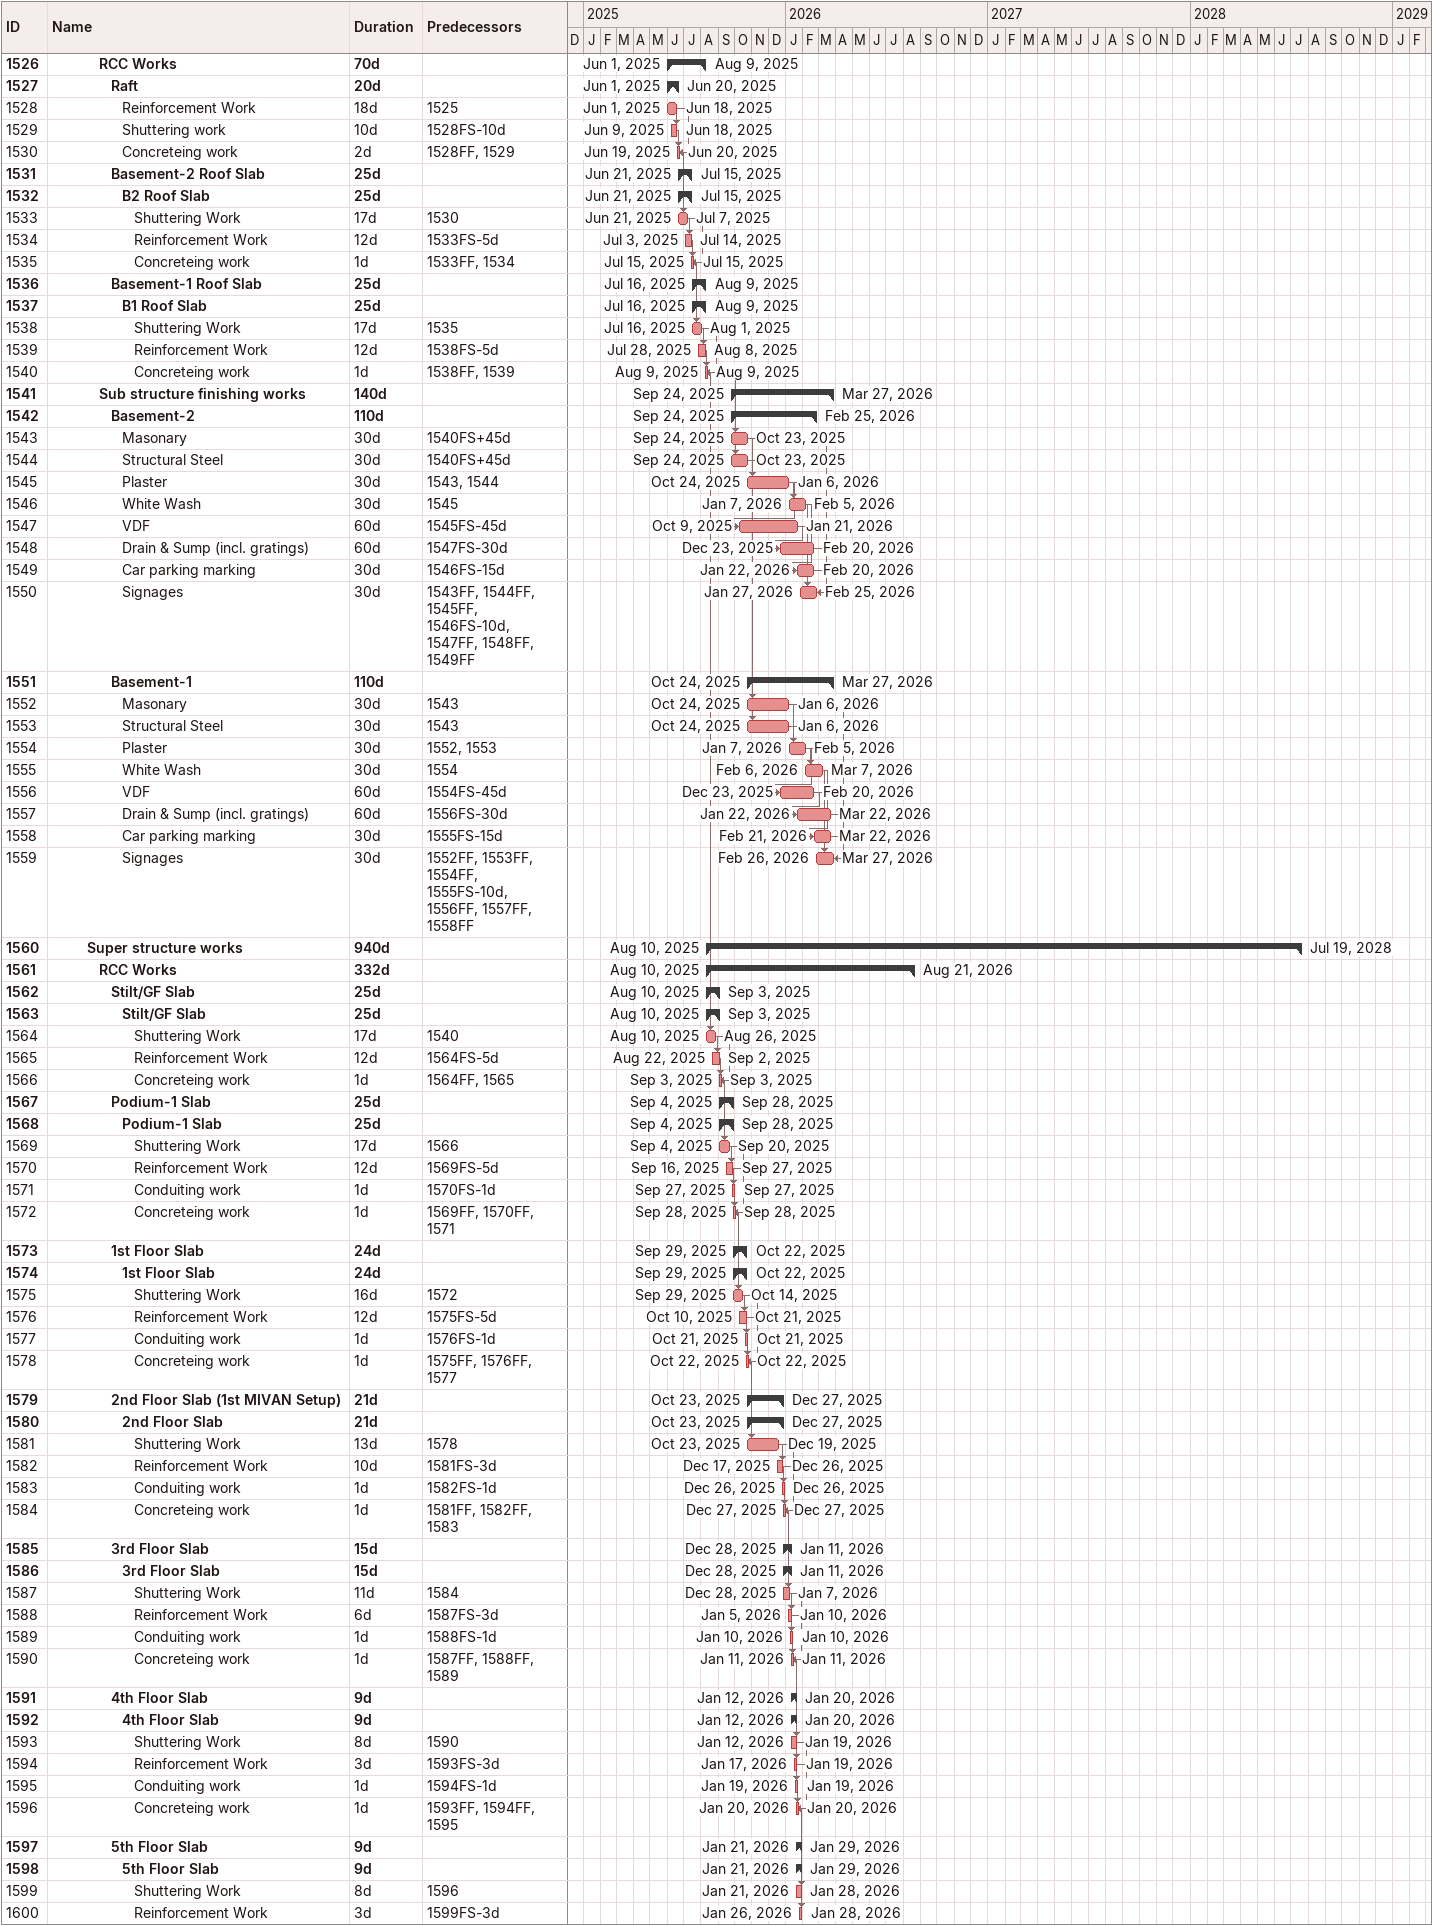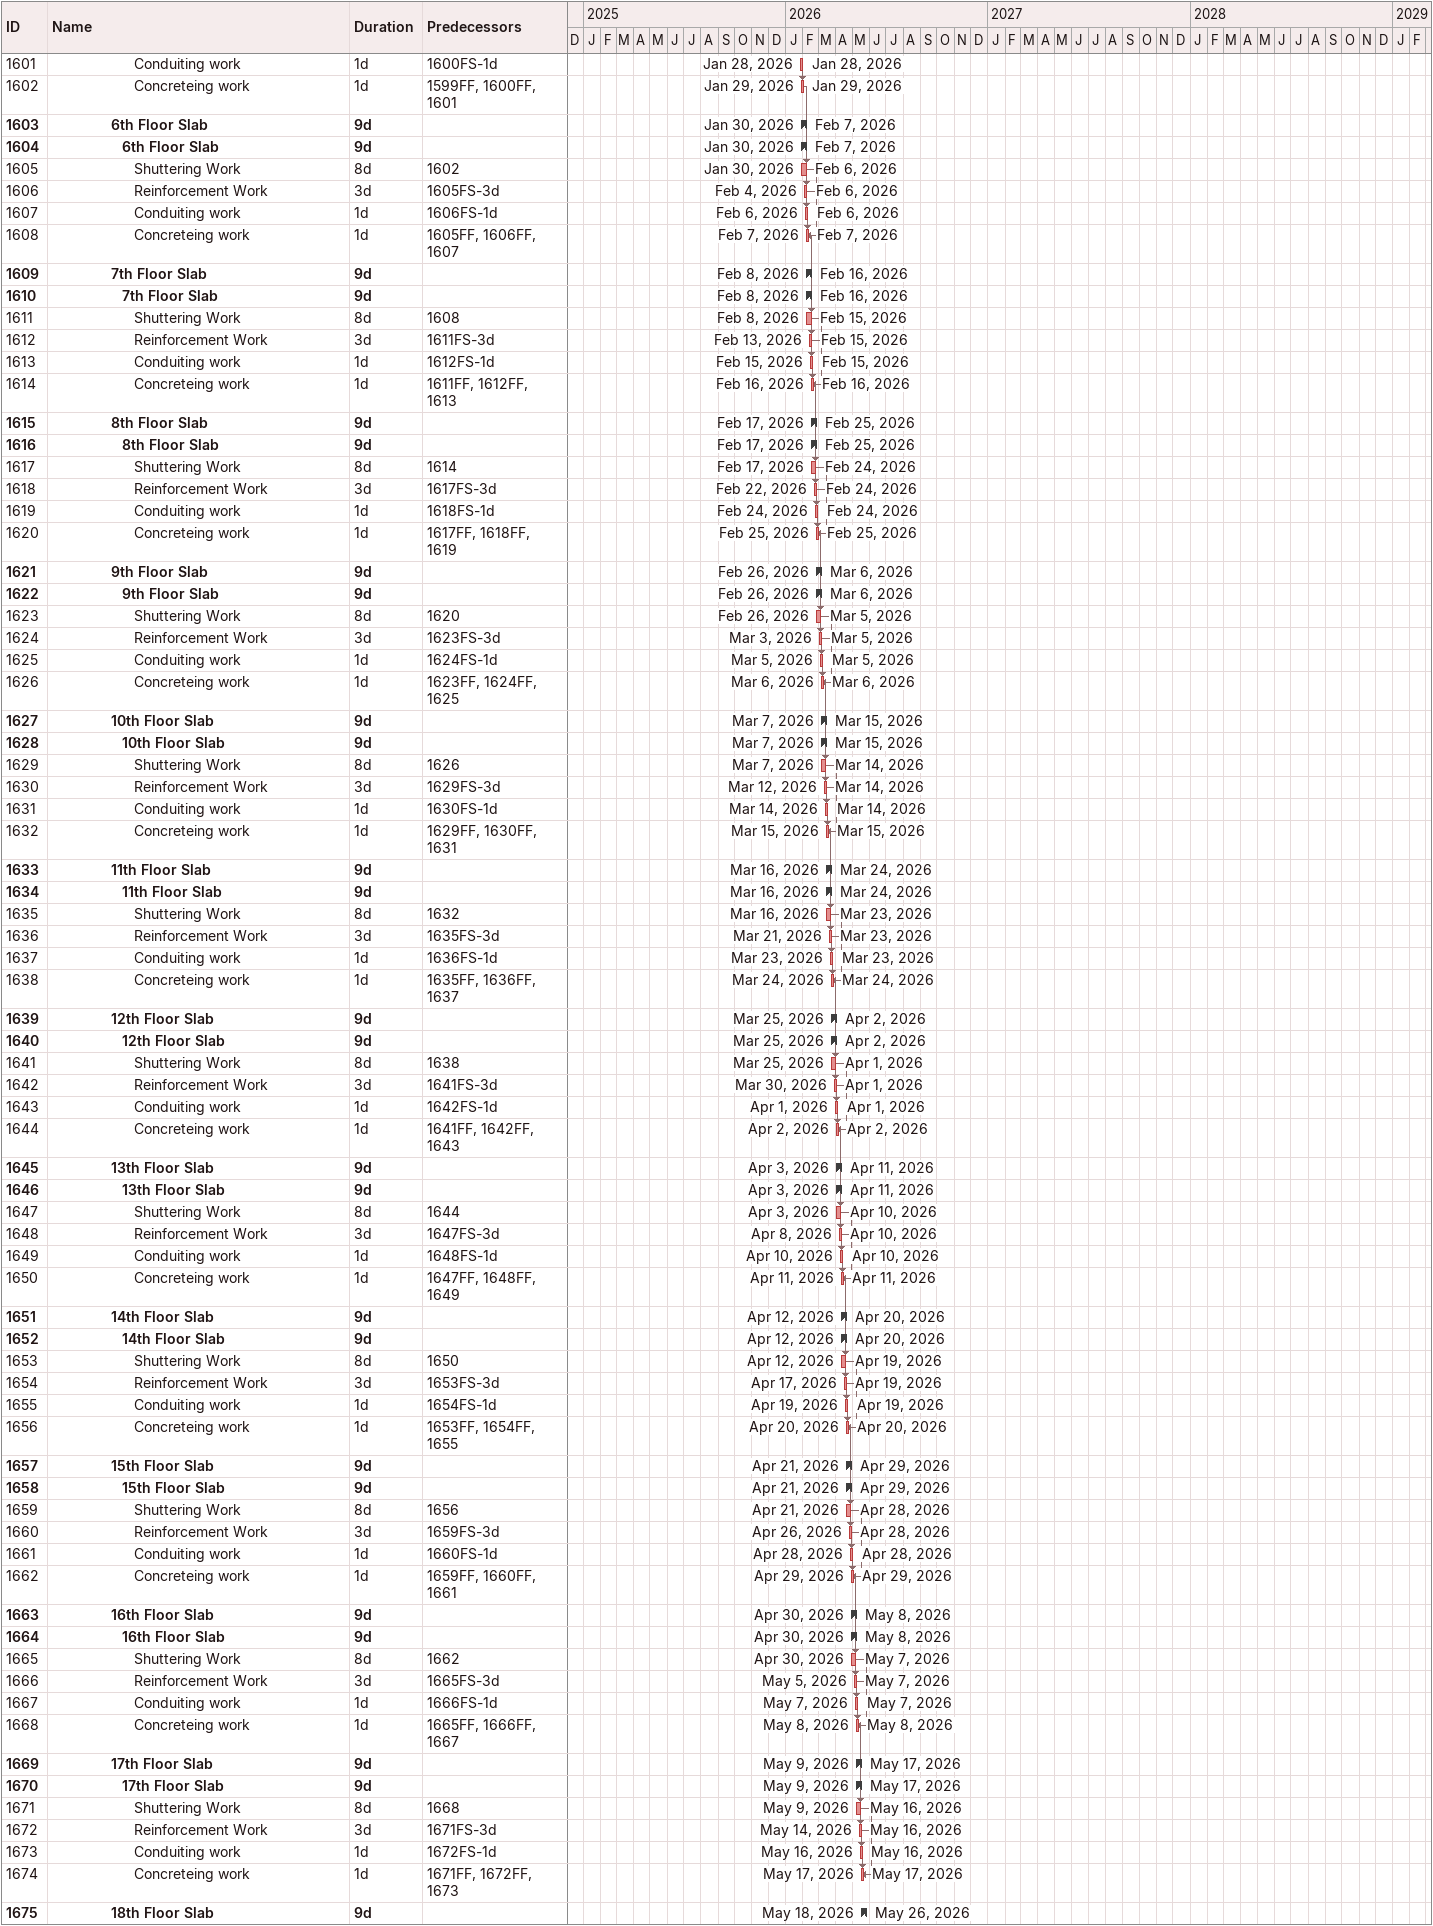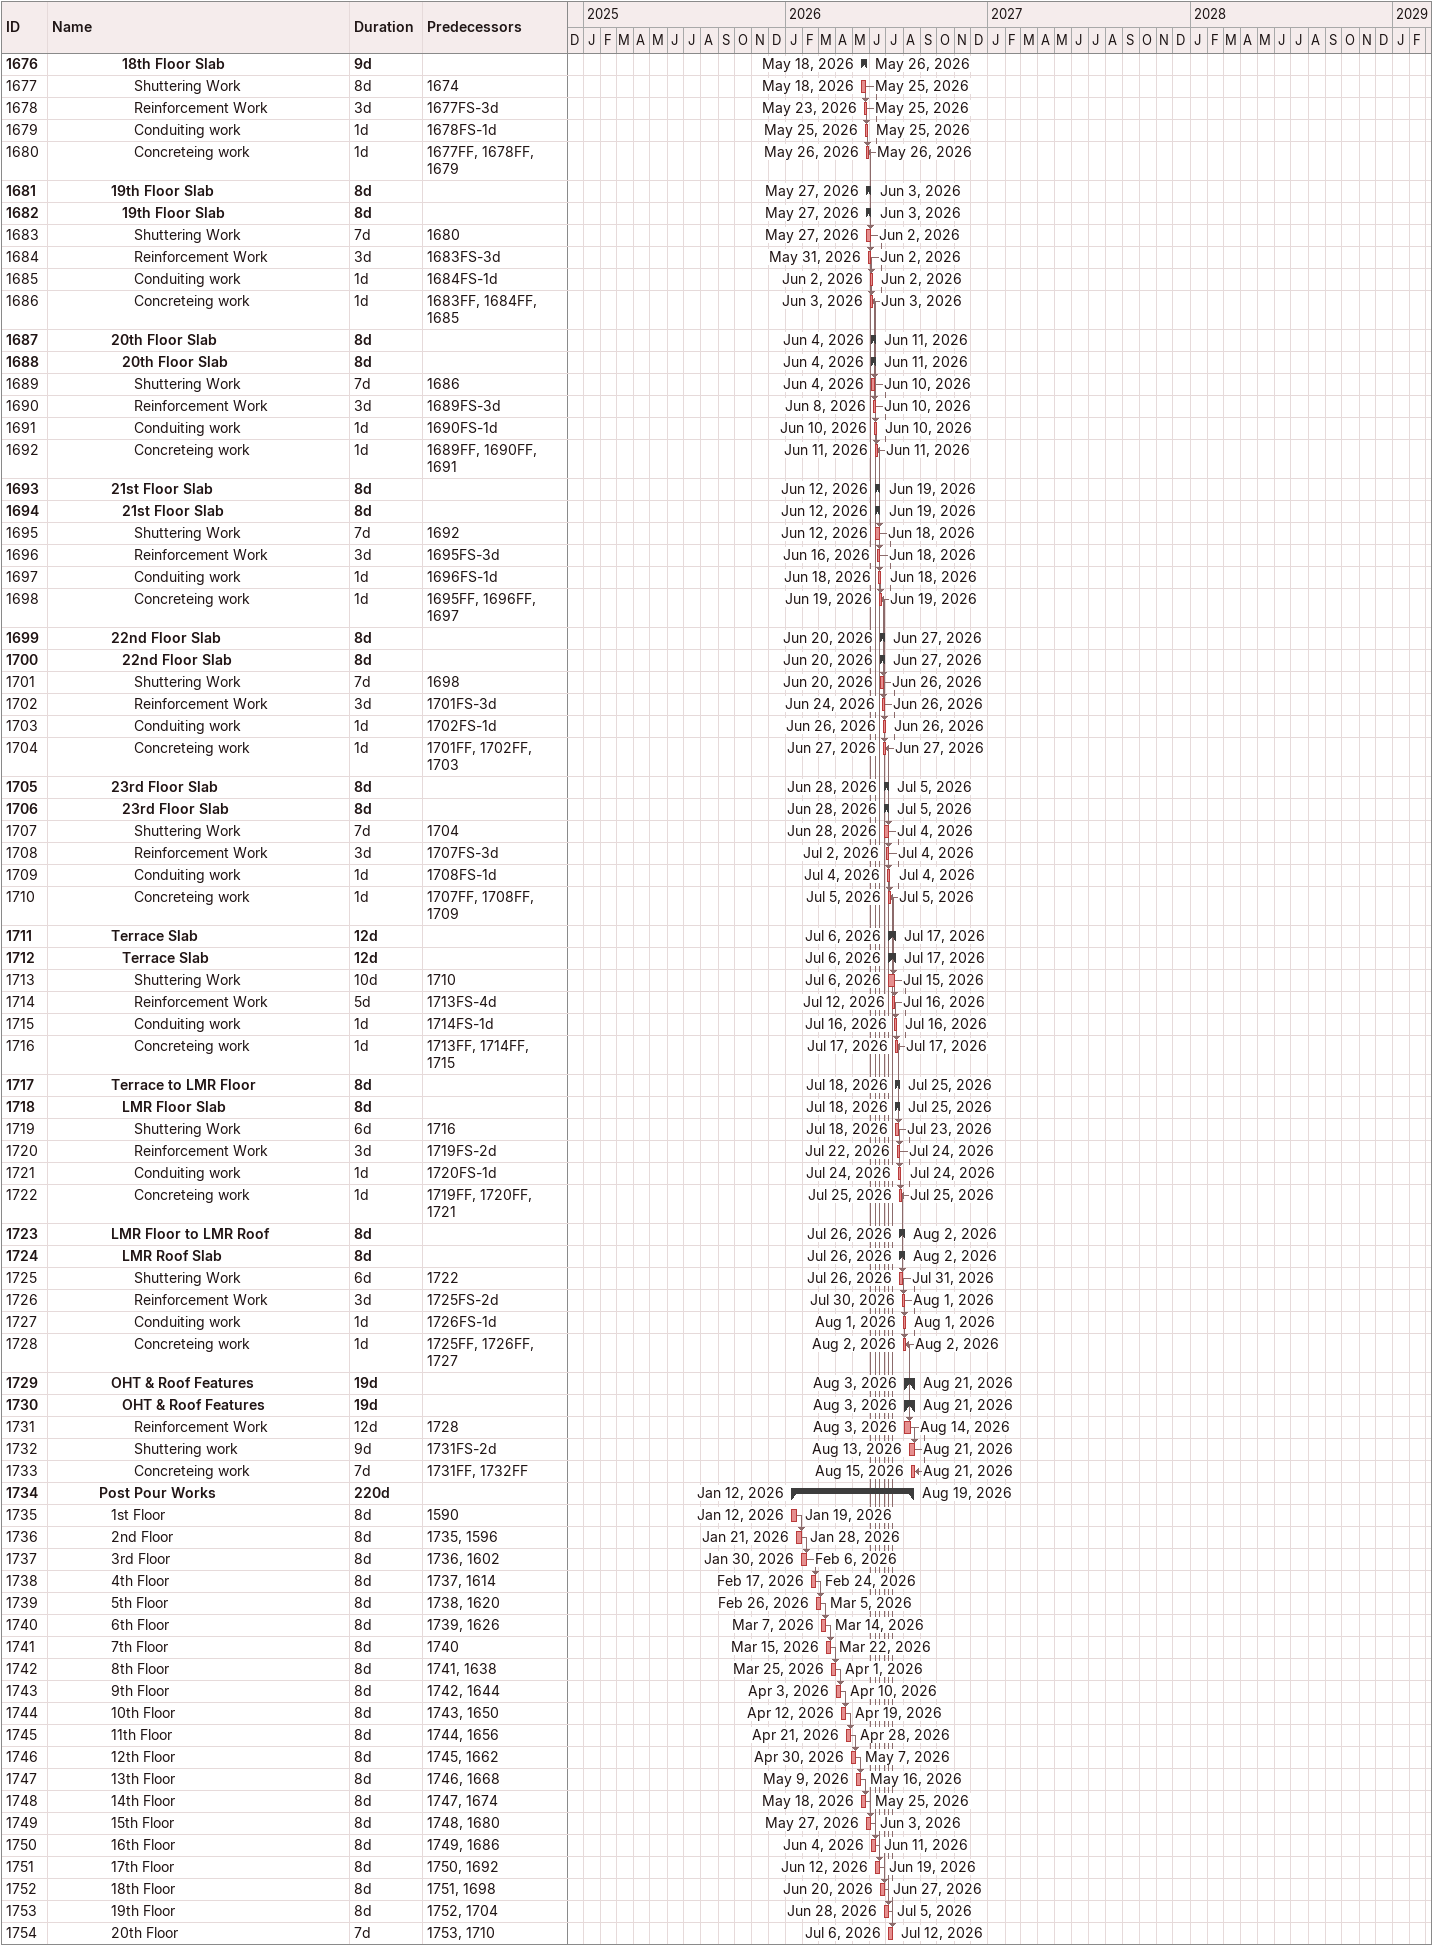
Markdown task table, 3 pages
| ID | Level | Task | Duration | Start | Finish | Predecessors |
|---|---|---|---|---|---|---|
| 1526 | 5 | **RCC Works** | 70d | 2025-06-01 | 2025-08-09 |  |
| 1527 | 6 | **Raft** | 20d | 2025-06-01 | 2025-06-20 |  |
| 1528 | 7 | Reinforcement Work | 18d | 2025-06-01 | 2025-06-18 | 1525 |
| 1529 | 7 | Shuttering work | 10d | 2025-06-09 | 2025-06-18 | 1528FS-10d |
| 1530 | 7 | Concreteing work | 2d | 2025-06-19 | 2025-06-20 | 1528FF, 1529 |
| 1531 | 6 | **Basement-2 Roof Slab** | 25d | 2025-06-21 | 2025-07-15 |  |
| 1532 | 7 | **B2 Roof Slab** | 25d | 2025-06-21 | 2025-07-15 |  |
| 1533 | 8 | Shuttering Work | 17d | 2025-06-21 | 2025-07-07 | 1530 |
| 1534 | 8 | Reinforcement Work | 12d | 2025-07-03 | 2025-07-14 | 1533FS-5d |
| 1535 | 8 | Concreteing work | 1d | 2025-07-15 | 2025-07-15 | 1533FF, 1534 |
| 1536 | 6 | **Basement-1 Roof Slab** | 25d | 2025-07-16 | 2025-08-09 |  |
| 1537 | 7 | **B1 Roof Slab** | 25d | 2025-07-16 | 2025-08-09 |  |
| 1538 | 8 | Shuttering Work | 17d | 2025-07-16 | 2025-08-01 | 1535 |
| 1539 | 8 | Reinforcement Work | 12d | 2025-07-28 | 2025-08-08 | 1538FS-5d |
| 1540 | 8 | Concreteing work | 1d | 2025-08-09 | 2025-08-09 | 1538FF, 1539 |
| 1541 | 5 | **Sub structure finishing works** | 140d | 2025-09-24 | 2026-03-27 |  |
| 1542 | 6 | **Basement-2** | 110d | 2025-09-24 | 2026-02-25 |  |
| 1543 | 7 | Masonary | 30d | 2025-09-24 | 2025-10-23 | 1540FS+45d |
| 1544 | 7 | Structural Steel | 30d | 2025-09-24 | 2025-10-23 | 1540FS+45d |
| 1545 | 7 | Plaster | 30d | 2025-10-24 | 2026-01-06 | 1543, 1544 |
| 1546 | 7 | White Wash | 30d | 2026-01-07 | 2026-02-05 | 1545 |
| 1547 | 7 | VDF | 60d | 2025-10-09 | 2026-01-21 | 1545FS-45d |
| 1548 | 7 | Drain & Sump (incl. gratings) | 60d | 2025-12-23 | 2026-02-20 | 1547FS-30d |
| 1549 | 7 | Car parking marking | 30d | 2026-01-22 | 2026-02-20 | 1546FS-15d |
| 1550 | 7 | Signages | 30d | 2026-01-27 | 2026-02-25 | 1543FF, 1544FF, 1545FF, 1546FS-10d, 1547FF, 1548FF, 1549FF |
| 1551 | 6 | **Basement-1** | 110d | 2025-10-24 | 2026-03-27 |  |
| 1552 | 7 | Masonary | 30d | 2025-10-24 | 2026-01-06 | 1543 |
| 1553 | 7 | Structural Steel | 30d | 2025-10-24 | 2026-01-06 | 1543 |
| 1554 | 7 | Plaster | 30d | 2026-01-07 | 2026-02-05 | 1552, 1553 |
| 1555 | 7 | White Wash | 30d | 2026-02-06 | 2026-03-07 | 1554 |
| 1556 | 7 | VDF | 60d | 2025-12-23 | 2026-02-20 | 1554FS-45d |
| 1557 | 7 | Drain & Sump (incl. gratings) | 60d | 2026-01-22 | 2026-03-22 | 1556FS-30d |
| 1558 | 7 | Car parking marking | 30d | 2026-02-21 | 2026-03-22 | 1555FS-15d |
| 1559 | 7 | Signages | 30d | 2026-02-26 | 2026-03-27 | 1552FF, 1553FF, 1554FF, 1555FS-10d, 1556FF, 1557FF, 1558FF |
| 1560 | 4 | **Super structure works** | 940d | 2025-08-10 | 2028-07-19 |  |
| 1561 | 5 | **RCC Works** | 332d | 2025-08-10 | 2026-08-21 |  |
| 1562 | 6 | **Stilt/GF Slab** | 25d | 2025-08-10 | 2025-09-03 |  |
| 1563 | 7 | **Stilt/GF Slab** | 25d | 2025-08-10 | 2025-09-03 |  |
| 1564 | 8 | Shuttering Work | 17d | 2025-08-10 | 2025-08-26 | 1540 |
| 1565 | 8 | Reinforcement Work | 12d | 2025-08-22 | 2025-09-02 | 1564FS-5d |
| 1566 | 8 | Concreteing work | 1d | 2025-09-03 | 2025-09-03 | 1564FF, 1565 |
| 1567 | 6 | **Podium-1 Slab** | 25d | 2025-09-04 | 2025-09-28 |  |
| 1568 | 7 | **Podium-1 Slab** | 25d | 2025-09-04 | 2025-09-28 |  |
| 1569 | 8 | Shuttering Work | 17d | 2025-09-04 | 2025-09-20 | 1566 |
| 1570 | 8 | Reinforcement Work | 12d | 2025-09-16 | 2025-09-27 | 1569FS-5d |
| 1571 | 8 | Conduiting work | 1d | 2025-09-27 | 2025-09-27 | 1570FS-1d |
| 1572 | 8 | Concreteing work | 1d | 2025-09-28 | 2025-09-28 | 1569FF, 1570FF, 1571 |
| 1573 | 6 | **1st Floor Slab** | 24d | 2025-09-29 | 2025-10-22 |  |
| 1574 | 7 | **1st Floor Slab** | 24d | 2025-09-29 | 2025-10-22 |  |
| 1575 | 8 | Shuttering Work | 16d | 2025-09-29 | 2025-10-14 | 1572 |
| 1576 | 8 | Reinforcement Work | 12d | 2025-10-10 | 2025-10-21 | 1575FS-5d |
| 1577 | 8 | Conduiting work | 1d | 2025-10-21 | 2025-10-21 | 1576FS-1d |
| 1578 | 8 | Concreteing work | 1d | 2025-10-22 | 2025-10-22 | 1575FF, 1576FF, 1577 |
| 1579 | 6 | **2nd Floor Slab (1st MIVAN Setup)** | 21d | 2025-10-23 | 2025-12-27 |  |
| 1580 | 7 | **2nd Floor Slab** | 21d | 2025-10-23 | 2025-12-27 |  |
| 1581 | 8 | Shuttering Work | 13d | 2025-10-23 | 2025-12-19 | 1578 |
| 1582 | 8 | Reinforcement Work | 10d | 2025-12-17 | 2025-12-26 | 1581FS-3d |
| 1583 | 8 | Conduiting work | 1d | 2025-12-26 | 2025-12-26 | 1582FS-1d |
| 1584 | 8 | Concreteing work | 1d | 2025-12-27 | 2025-12-27 | 1581FF, 1582FF, 1583 |
| 1585 | 6 | **3rd Floor Slab** | 15d | 2025-12-28 | 2026-01-11 |  |
| 1586 | 7 | **3rd Floor Slab** | 15d | 2025-12-28 | 2026-01-11 |  |
| 1587 | 8 | Shuttering Work | 11d | 2025-12-28 | 2026-01-07 | 1584 |
| 1588 | 8 | Reinforcement Work | 6d | 2026-01-05 | 2026-01-10 | 1587FS-3d |
| 1589 | 8 | Conduiting work | 1d | 2026-01-10 | 2026-01-10 | 1588FS-1d |
| 1590 | 8 | Concreteing work | 1d | 2026-01-11 | 2026-01-11 | 1587FF, 1588FF, 1589 |
| 1591 | 6 | **4th Floor Slab** | 9d | 2026-01-12 | 2026-01-20 |  |
| 1592 | 7 | **4th Floor Slab** | 9d | 2026-01-12 | 2026-01-20 |  |
| 1593 | 8 | Shuttering Work | 8d | 2026-01-12 | 2026-01-19 | 1590 |
| 1594 | 8 | Reinforcement Work | 3d | 2026-01-17 | 2026-01-19 | 1593FS-3d |
| 1595 | 8 | Conduiting work | 1d | 2026-01-19 | 2026-01-19 | 1594FS-1d |
| 1596 | 8 | Concreteing work | 1d | 2026-01-20 | 2026-01-20 | 1593FF, 1594FF, 1595 |
| 1597 | 6 | **5th Floor Slab** | 9d | 2026-01-21 | 2026-01-29 |  |
| 1598 | 7 | **5th Floor Slab** | 9d | 2026-01-21 | 2026-01-29 |  |
| 1599 | 8 | Shuttering Work | 8d | 2026-01-21 | 2026-01-28 | 1596 |
| 1600 | 8 | Reinforcement Work | 3d | 2026-01-26 | 2026-01-28 | 1599FS-3d |
| 1601 | 8 | Conduiting work | 1d | 2026-01-28 | 2026-01-28 | 1600FS-1d |
| 1602 | 8 | Concreteing work | 1d | 2026-01-29 | 2026-01-29 | 1599FF, 1600FF, 1601 |
| 1603 | 6 | **6th Floor Slab** | 9d | 2026-01-30 | 2026-02-07 |  |
| 1604 | 7 | **6th Floor Slab** | 9d | 2026-01-30 | 2026-02-07 |  |
| 1605 | 8 | Shuttering Work | 8d | 2026-01-30 | 2026-02-06 | 1602 |
| 1606 | 8 | Reinforcement Work | 3d | 2026-02-04 | 2026-02-06 | 1605FS-3d |
| 1607 | 8 | Conduiting work | 1d | 2026-02-06 | 2026-02-06 | 1606FS-1d |
| 1608 | 8 | Concreteing work | 1d | 2026-02-07 | 2026-02-07 | 1605FF, 1606FF, 1607 |
| 1609 | 6 | **7th Floor Slab** | 9d | 2026-02-08 | 2026-02-16 |  |
| 1610 | 7 | **7th Floor Slab** | 9d | 2026-02-08 | 2026-02-16 |  |
| 1611 | 8 | Shuttering Work | 8d | 2026-02-08 | 2026-02-15 | 1608 |
| 1612 | 8 | Reinforcement Work | 3d | 2026-02-13 | 2026-02-15 | 1611FS-3d |
| 1613 | 8 | Conduiting work | 1d | 2026-02-15 | 2026-02-15 | 1612FS-1d |
| 1614 | 8 | Concreteing work | 1d | 2026-02-16 | 2026-02-16 | 1611FF, 1612FF, 1613 |
| 1615 | 6 | **8th Floor Slab** | 9d | 2026-02-17 | 2026-02-25 |  |
| 1616 | 7 | **8th Floor Slab** | 9d | 2026-02-17 | 2026-02-25 |  |
| 1617 | 8 | Shuttering Work | 8d | 2026-02-17 | 2026-02-24 | 1614 |
| 1618 | 8 | Reinforcement Work | 3d | 2026-02-22 | 2026-02-24 | 1617FS-3d |
| 1619 | 8 | Conduiting work | 1d | 2026-02-24 | 2026-02-24 | 1618FS-1d |
| 1620 | 8 | Concreteing work | 1d | 2026-02-25 | 2026-02-25 | 1617FF, 1618FF, 1619 |
| 1621 | 6 | **9th Floor Slab** | 9d | 2026-02-26 | 2026-03-06 |  |
| 1622 | 7 | **9th Floor Slab** | 9d | 2026-02-26 | 2026-03-06 |  |
| 1623 | 8 | Shuttering Work | 8d | 2026-02-26 | 2026-03-05 | 1620 |
| 1624 | 8 | Reinforcement Work | 3d | 2026-03-03 | 2026-03-05 | 1623FS-3d |
| 1625 | 8 | Conduiting work | 1d | 2026-03-05 | 2026-03-05 | 1624FS-1d |
| 1626 | 8 | Concreteing work | 1d | 2026-03-06 | 2026-03-06 | 1623FF, 1624FF, 1625 |
| 1627 | 6 | **10th Floor Slab** | 9d | 2026-03-07 | 2026-03-15 |  |
| 1628 | 7 | **10th Floor Slab** | 9d | 2026-03-07 | 2026-03-15 |  |
| 1629 | 8 | Shuttering Work | 8d | 2026-03-07 | 2026-03-14 | 1626 |
| 1630 | 8 | Reinforcement Work | 3d | 2026-03-12 | 2026-03-14 | 1629FS-3d |
| 1631 | 8 | Conduiting work | 1d | 2026-03-14 | 2026-03-14 | 1630FS-1d |
| 1632 | 8 | Concreteing work | 1d | 2026-03-15 | 2026-03-15 | 1629FF, 1630FF, 1631 |
| 1633 | 6 | **11th Floor Slab** | 9d | 2026-03-16 | 2026-03-24 |  |
| 1634 | 7 | **11th Floor Slab** | 9d | 2026-03-16 | 2026-03-24 |  |
| 1635 | 8 | Shuttering Work | 8d | 2026-03-16 | 2026-03-23 | 1632 |
| 1636 | 8 | Reinforcement Work | 3d | 2026-03-21 | 2026-03-23 | 1635FS-3d |
| 1637 | 8 | Conduiting work | 1d | 2026-03-23 | 2026-03-23 | 1636FS-1d |
| 1638 | 8 | Concreteing work | 1d | 2026-03-24 | 2026-03-24 | 1635FF, 1636FF, 1637 |
| 1639 | 6 | **12th Floor Slab** | 9d | 2026-03-25 | 2026-04-02 |  |
| 1640 | 7 | **12th Floor Slab** | 9d | 2026-03-25 | 2026-04-02 |  |
| 1641 | 8 | Shuttering Work | 8d | 2026-03-25 | 2026-04-01 | 1638 |
| 1642 | 8 | Reinforcement Work | 3d | 2026-03-30 | 2026-04-01 | 1641FS-3d |
| 1643 | 8 | Conduiting work | 1d | 2026-04-01 | 2026-04-01 | 1642FS-1d |
| 1644 | 8 | Concreteing work | 1d | 2026-04-02 | 2026-04-02 | 1641FF, 1642FF, 1643 |
| 1645 | 6 | **13th Floor Slab** | 9d | 2026-04-03 | 2026-04-11 |  |
| 1646 | 7 | **13th Floor Slab** | 9d | 2026-04-03 | 2026-04-11 |  |
| 1647 | 8 | Shuttering Work | 8d | 2026-04-03 | 2026-04-10 | 1644 |
| 1648 | 8 | Reinforcement Work | 3d | 2026-04-08 | 2026-04-10 | 1647FS-3d |
| 1649 | 8 | Conduiting work | 1d | 2026-04-10 | 2026-04-10 | 1648FS-1d |
| 1650 | 8 | Concreteing work | 1d | 2026-04-11 | 2026-04-11 | 1647FF, 1648FF, 1649 |
| 1651 | 6 | **14th Floor Slab** | 9d | 2026-04-12 | 2026-04-20 |  |
| 1652 | 7 | **14th Floor Slab** | 9d | 2026-04-12 | 2026-04-20 |  |
| 1653 | 8 | Shuttering Work | 8d | 2026-04-12 | 2026-04-19 | 1650 |
| 1654 | 8 | Reinforcement Work | 3d | 2026-04-17 | 2026-04-19 | 1653FS-3d |
| 1655 | 8 | Conduiting work | 1d | 2026-04-19 | 2026-04-19 | 1654FS-1d |
| 1656 | 8 | Concreteing work | 1d | 2026-04-20 | 2026-04-20 | 1653FF, 1654FF, 1655 |
| 1657 | 6 | **15th Floor Slab** | 9d | 2026-04-21 | 2026-04-29 |  |
| 1658 | 7 | **15th Floor Slab** | 9d | 2026-04-21 | 2026-04-29 |  |
| 1659 | 8 | Shuttering Work | 8d | 2026-04-21 | 2026-04-28 | 1656 |
| 1660 | 8 | Reinforcement Work | 3d | 2026-04-26 | 2026-04-28 | 1659FS-3d |
| 1661 | 8 | Conduiting work | 1d | 2026-04-28 | 2026-04-28 | 1660FS-1d |
| 1662 | 8 | Concreteing work | 1d | 2026-04-29 | 2026-04-29 | 1659FF, 1660FF, 1661 |
| 1663 | 6 | **16th Floor Slab** | 9d | 2026-04-30 | 2026-05-08 |  |
| 1664 | 7 | **16th Floor Slab** | 9d | 2026-04-30 | 2026-05-08 |  |
| 1665 | 8 | Shuttering Work | 8d | 2026-04-30 | 2026-05-07 | 1662 |
| 1666 | 8 | Reinforcement Work | 3d | 2026-05-05 | 2026-05-07 | 1665FS-3d |
| 1667 | 8 | Conduiting work | 1d | 2026-05-07 | 2026-05-07 | 1666FS-1d |
| 1668 | 8 | Concreteing work | 1d | 2026-05-08 | 2026-05-08 | 1665FF, 1666FF, 1667 |
| 1669 | 6 | **17th Floor Slab** | 9d | 2026-05-09 | 2026-05-17 |  |
| 1670 | 7 | **17th Floor Slab** | 9d | 2026-05-09 | 2026-05-17 |  |
| 1671 | 8 | Shuttering Work | 8d | 2026-05-09 | 2026-05-16 | 1668 |
| 1672 | 8 | Reinforcement Work | 3d | 2026-05-14 | 2026-05-16 | 1671FS-3d |
| 1673 | 8 | Conduiting work | 1d | 2026-05-16 | 2026-05-16 | 1672FS-1d |
| 1674 | 8 | Concreteing work | 1d | 2026-05-17 | 2026-05-17 | 1671FF, 1672FF, 1673 |
| 1675 | 6 | **18th Floor Slab** | 9d | 2026-05-18 | 2026-05-26 |  |
| 1676 | 7 | **18th Floor Slab** | 9d | 2026-05-18 | 2026-05-26 |  |
| 1677 | 8 | Shuttering Work | 8d | 2026-05-18 | 2026-05-25 | 1674 |
| 1678 | 8 | Reinforcement Work | 3d | 2026-05-23 | 2026-05-25 | 1677FS-3d |
| 1679 | 8 | Conduiting work | 1d | 2026-05-25 | 2026-05-25 | 1678FS-1d |
| 1680 | 8 | Concreteing work | 1d | 2026-05-26 | 2026-05-26 | 1677FF, 1678FF, 1679 |
| 1681 | 6 | **19th Floor Slab** | 8d | 2026-05-27 | 2026-06-03 |  |
| 1682 | 7 | **19th Floor Slab** | 8d | 2026-05-27 | 2026-06-03 |  |
| 1683 | 8 | Shuttering Work | 7d | 2026-05-27 | 2026-06-02 | 1680 |
| 1684 | 8 | Reinforcement Work | 3d | 2026-05-31 | 2026-06-02 | 1683FS-3d |
| 1685 | 8 | Conduiting work | 1d | 2026-06-02 | 2026-06-02 | 1684FS-1d |
| 1686 | 8 | Concreteing work | 1d | 2026-06-03 | 2026-06-03 | 1683FF, 1684FF, 1685 |
| 1687 | 6 | **20th Floor Slab** | 8d | 2026-06-04 | 2026-06-11 |  |
| 1688 | 7 | **20th Floor Slab** | 8d | 2026-06-04 | 2026-06-11 |  |
| 1689 | 8 | Shuttering Work | 7d | 2026-06-04 | 2026-06-10 | 1686 |
| 1690 | 8 | Reinforcement Work | 3d | 2026-06-08 | 2026-06-10 | 1689FS-3d |
| 1691 | 8 | Conduiting work | 1d | 2026-06-10 | 2026-06-10 | 1690FS-1d |
| 1692 | 8 | Concreteing work | 1d | 2026-06-11 | 2026-06-11 | 1689FF, 1690FF, 1691 |
| 1693 | 6 | **21st Floor Slab** | 8d | 2026-06-12 | 2026-06-19 |  |
| 1694 | 7 | **21st Floor Slab** | 8d | 2026-06-12 | 2026-06-19 |  |
| 1695 | 8 | Shuttering Work | 7d | 2026-06-12 | 2026-06-18 | 1692 |
| 1696 | 8 | Reinforcement Work | 3d | 2026-06-16 | 2026-06-18 | 1695FS-3d |
| 1697 | 8 | Conduiting work | 1d | 2026-06-18 | 2026-06-18 | 1696FS-1d |
| 1698 | 8 | Concreteing work | 1d | 2026-06-19 | 2026-06-19 | 1695FF, 1696FF, 1697 |
| 1699 | 6 | **22nd Floor Slab** | 8d | 2026-06-20 | 2026-06-27 |  |
| 1700 | 7 | **22nd Floor Slab** | 8d | 2026-06-20 | 2026-06-27 |  |
| 1701 | 8 | Shuttering Work | 7d | 2026-06-20 | 2026-06-26 | 1698 |
| 1702 | 8 | Reinforcement Work | 3d | 2026-06-24 | 2026-06-26 | 1701FS-3d |
| 1703 | 8 | Conduiting work | 1d | 2026-06-26 | 2026-06-26 | 1702FS-1d |
| 1704 | 8 | Concreteing work | 1d | 2026-06-27 | 2026-06-27 | 1701FF, 1702FF, 1703 |
| 1705 | 6 | **23rd Floor Slab** | 8d | 2026-06-28 | 2026-07-05 |  |
| 1706 | 7 | **23rd Floor Slab** | 8d | 2026-06-28 | 2026-07-05 |  |
| 1707 | 8 | Shuttering Work | 7d | 2026-06-28 | 2026-07-04 | 1704 |
| 1708 | 8 | Reinforcement Work | 3d | 2026-07-02 | 2026-07-04 | 1707FS-3d |
| 1709 | 8 | Conduiting work | 1d | 2026-07-04 | 2026-07-04 | 1708FS-1d |
| 1710 | 8 | Concreteing work | 1d | 2026-07-05 | 2026-07-05 | 1707FF, 1708FF, 1709 |
| 1711 | 6 | **Terrace Slab** | 12d | 2026-07-06 | 2026-07-17 |  |
| 1712 | 7 | **Terrace Slab** | 12d | 2026-07-06 | 2026-07-17 |  |
| 1713 | 8 | Shuttering Work | 10d | 2026-07-06 | 2026-07-15 | 1710 |
| 1714 | 8 | Reinforcement Work | 5d | 2026-07-12 | 2026-07-16 | 1713FS-4d |
| 1715 | 8 | Conduiting work | 1d | 2026-07-16 | 2026-07-16 | 1714FS-1d |
| 1716 | 8 | Concreteing work | 1d | 2026-07-17 | 2026-07-17 | 1713FF, 1714FF, 1715 |
| 1717 | 6 | **Terrace to LMR Floor** | 8d | 2026-07-18 | 2026-07-25 |  |
| 1718 | 7 | **LMR Floor Slab** | 8d | 2026-07-18 | 2026-07-25 |  |
| 1719 | 8 | Shuttering Work | 6d | 2026-07-18 | 2026-07-23 | 1716 |
| 1720 | 8 | Reinforcement Work | 3d | 2026-07-22 | 2026-07-24 | 1719FS-2d |
| 1721 | 8 | Conduiting work | 1d | 2026-07-24 | 2026-07-24 | 1720FS-1d |
| 1722 | 8 | Concreteing work | 1d | 2026-07-25 | 2026-07-25 | 1719FF, 1720FF, 1721 |
| 1723 | 6 | **LMR Floor to LMR Roof** | 8d | 2026-07-26 | 2026-08-02 |  |
| 1724 | 7 | **LMR Roof Slab** | 8d | 2026-07-26 | 2026-08-02 |  |
| 1725 | 8 | Shuttering Work | 6d | 2026-07-26 | 2026-07-31 | 1722 |
| 1726 | 8 | Reinforcement Work | 3d | 2026-07-30 | 2026-08-01 | 1725FS-2d |
| 1727 | 8 | Conduiting work | 1d | 2026-08-01 | 2026-08-01 | 1726FS-1d |
| 1728 | 8 | Concreteing work | 1d | 2026-08-02 | 2026-08-02 | 1725FF, 1726FF, 1727 |
| 1729 | 6 | **OHT & Roof Features** | 19d | 2026-08-03 | 2026-08-21 |  |
| 1730 | 7 | **OHT & Roof Features** | 19d | 2026-08-03 | 2026-08-21 |  |
| 1731 | 8 | Reinforcement Work | 12d | 2026-08-03 | 2026-08-14 | 1728 |
| 1732 | 8 | Shuttering work | 9d | 2026-08-13 | 2026-08-21 | 1731FS-2d |
| 1733 | 8 | Concreteing work | 7d | 2026-08-15 | 2026-08-21 | 1731FF, 1732FF |
| 1734 | 5 | **Post Pour Works** | 220d | 2026-01-12 | 2026-08-19 |  |
| 1735 | 6 | 1st Floor | 8d | 2026-01-12 | 2026-01-19 | 1590 |
| 1736 | 6 | 2nd Floor | 8d | 2026-01-21 | 2026-01-28 | 1735, 1596 |
| 1737 | 6 | 3rd Floor | 8d | 2026-01-30 | 2026-02-06 | 1736, 1602 |
| 1738 | 6 | 4th Floor | 8d | 2026-02-17 | 2026-02-24 | 1737, 1614 |
| 1739 | 6 | 5th Floor | 8d | 2026-02-26 | 2026-03-05 | 1738, 1620 |
| 1740 | 6 | 6th Floor | 8d | 2026-03-07 | 2026-03-14 | 1739, 1626 |
| 1741 | 6 | 7th Floor | 8d | 2026-03-15 | 2026-03-22 | 1740 |
| 1742 | 6 | 8th Floor | 8d | 2026-03-25 | 2026-04-01 | 1741, 1638 |
| 1743 | 6 | 9th Floor | 8d | 2026-04-03 | 2026-04-10 | 1742, 1644 |
| 1744 | 6 | 10th Floor | 8d | 2026-04-12 | 2026-04-19 | 1743, 1650 |
| 1745 | 6 | 11th Floor | 8d | 2026-04-21 | 2026-04-28 | 1744, 1656 |
| 1746 | 6 | 12th Floor | 8d | 2026-04-30 | 2026-05-07 | 1745, 1662 |
| 1747 | 6 | 13th Floor | 8d | 2026-05-09 | 2026-05-16 | 1746, 1668 |
| 1748 | 6 | 14th Floor | 8d | 2026-05-18 | 2026-05-25 | 1747, 1674 |
| 1749 | 6 | 15th Floor | 8d | 2026-05-27 | 2026-06-03 | 1748, 1680 |
| 1750 | 6 | 16th Floor | 8d | 2026-06-04 | 2026-06-11 | 1749, 1686 |
| 1751 | 6 | 17th Floor | 8d | 2026-06-12 | 2026-06-19 | 1750, 1692 |
| 1752 | 6 | 18th Floor | 8d | 2026-06-20 | 2026-06-27 | 1751, 1698 |
| 1753 | 6 | 19th Floor | 8d | 2026-06-28 | 2026-07-05 | 1752, 1704 |
| 1754 | 6 | 20th Floor | 7d | 2026-07-06 | 2026-07-12 | 1753, 1710 |
